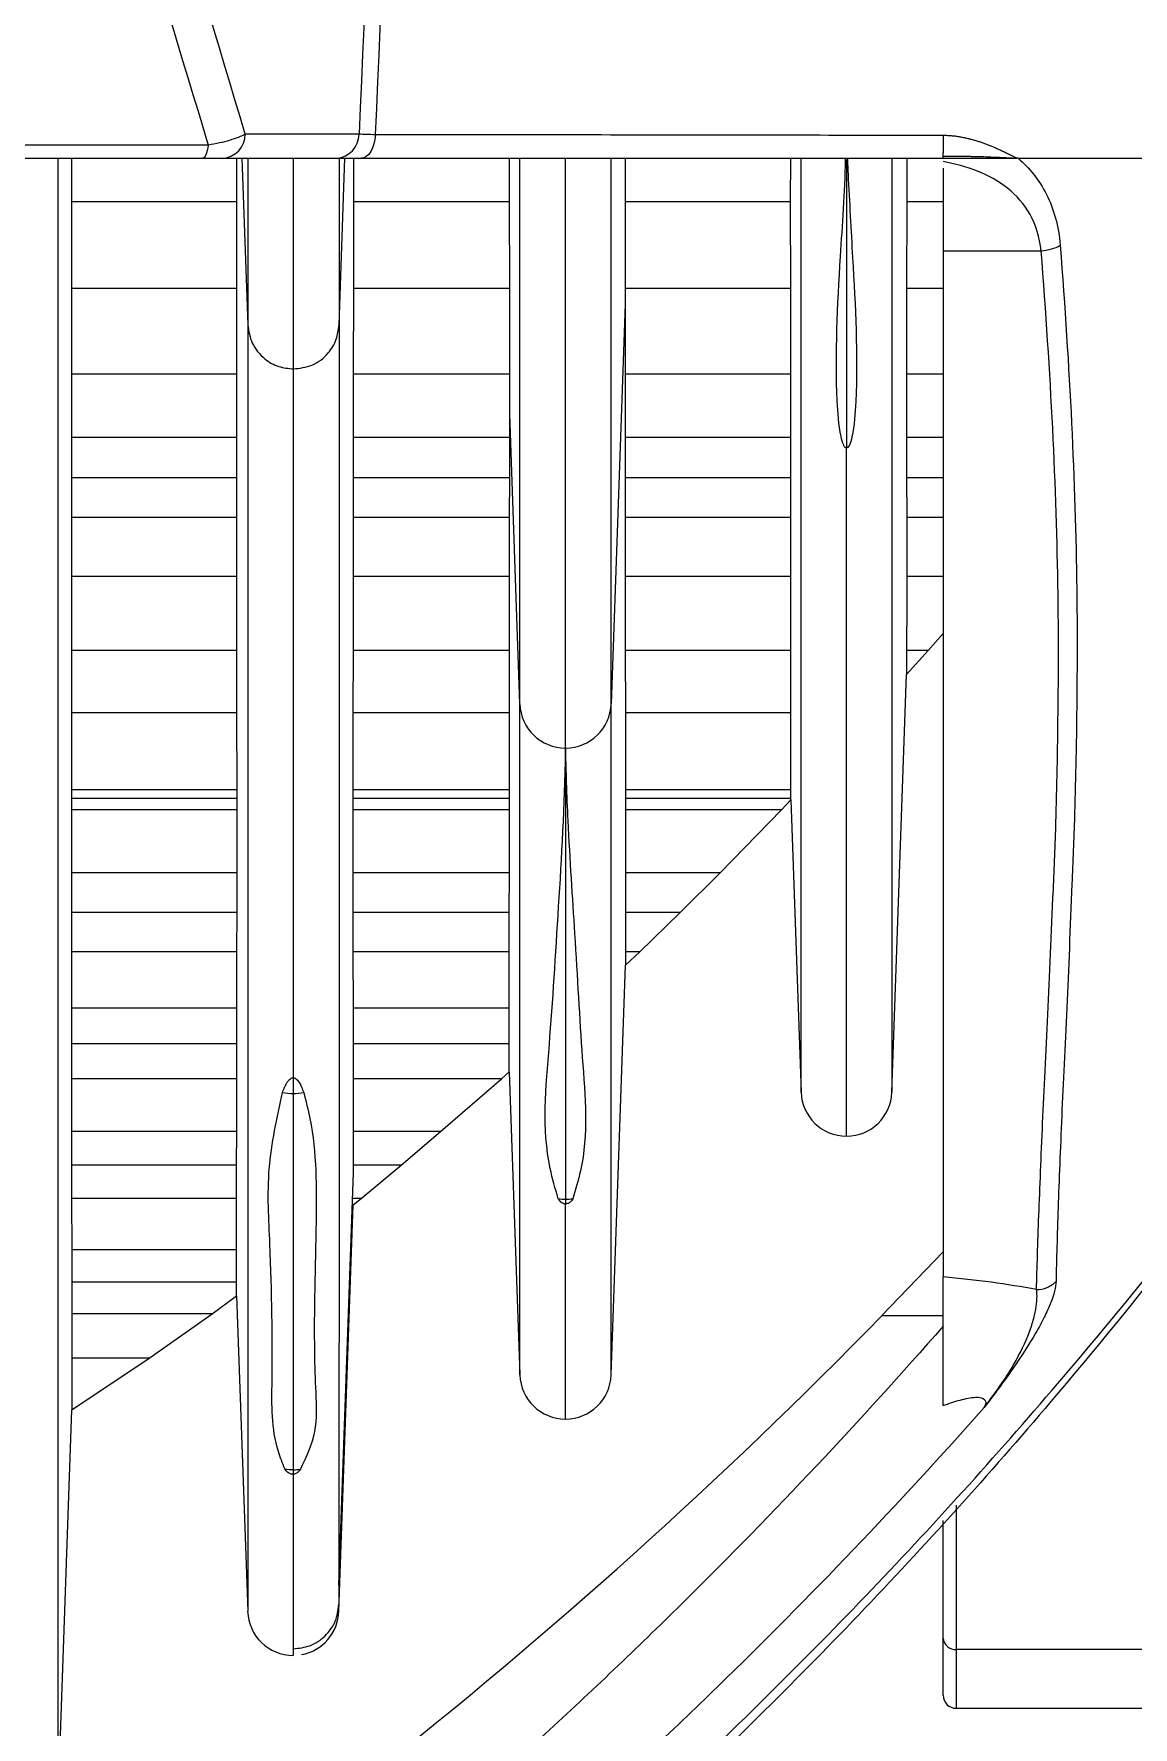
# Model space of a CAD drawing. Extents: x 9.3 to 87.2, y 0.6 to 68.8.
# Drawn here: x 39.747 to 40.999, y 5.216 to 7.143 of the extents above; entities that cross this region are included whole.
import ezdxf

# ---------------------------------------------------------------- set-up
doc = ezdxf.new("R2010")
doc.units = 0
doc.header["$MEASUREMENT"] = 0
doc.layers.add('OBJECT', color=7, linetype='CONTINUOUS')

msp = doc.modelspace()

# ---------------------------------------------------------------- linework, layer by layer
at = {"layer": 'OBJECT'}
for p, q in [((39.9457, 7.0162), (38.1925, 7.0162)), ((38.1925, 7.0012), (39.9393, 7.0012)), ((39.7901, 7.0012), (39.79, 6.9517)), ((39.9623, 7.0012), (40.0918, 7.0012)), ((39.9782, 6.9517), (39.9782, 7.0012)), ((39.9841, 7.0012), (39.9907, 6.8117)), ((40.0947, 6.8117), (40.1013, 7.0012)), ((40.1109, 7.0012), (40.1109, 6.9517)), ((40.2889, 6.9517), (40.2889, 7.0012)), ((40.4204, 7.0012), (40.4204, 6.9517)), ((40.6089, 6.9517), (40.609, 7.0012)), ((40.6725, 7), (40.6725, 6.6714)), ((40.7411, 7.0012), (40.7411, 6.9517)), ((40.7825, 6.9899), (40.7825, 6.896)), ((39.79, 6.9517), (39.79, 6.8531)), ((39.9782, 6.9517), (39.79, 6.9517)), ((39.9782, 6.8531), (39.9782, 6.9517)), ((40.1109, 6.9517), (40.1109, 6.8531)), ((40.2889, 6.9517), (40.1109, 6.9517)), ((40.289, 6.8531), (40.2889, 6.9517)), ((40.4204, 6.9517), (40.4204, 6.8531)), ((40.6089, 6.9517), (40.4204, 6.9517)), ((40.609, 6.8531), (40.6089, 6.9517)), ((40.7411, 6.9517), (40.741, 6.8531)), ((40.7825, 6.9517), (40.7411, 6.9517)), ((40.7825, 6.896), (40.8941, 6.896)), ((40.7825, 6.896), (40.7825, 5.7279)), ((39.79, 6.8531), (39.7899, 6.7554)), ((39.9782, 6.8531), (39.79, 6.8531)), ((39.9782, 6.7554), (39.9782, 6.8531)), ((40.1109, 6.8531), (40.1108, 6.7554)), ((40.289, 6.8531), (40.1109, 6.8531)), ((40.289, 6.7554), (40.289, 6.8531)), ((40.4204, 6.8531), (40.4204, 6.8354)), ((40.609, 6.8531), (40.4204, 6.8531)), ((40.6091, 6.7554), (40.609, 6.8531)), ((40.741, 6.8531), (40.7409, 6.7554)), ((40.7825, 6.8531), (40.741, 6.8531)), ((40.4204, 6.8354), (40.4045, 6.3802)), ((40.4204, 6.8354), (40.4205, 6.7554)), ((39.7899, 6.7554), (39.7899, 6.6833)), ((39.9782, 6.7554), (39.7899, 6.7554)), ((39.9782, 6.6833), (39.9782, 6.7554)), ((40.0425, 6.7615), (40.0426, 6.7615)), ((40.1108, 6.7554), (40.1108, 6.6833)), ((40.289, 6.7554), (40.1108, 6.7554)), ((40.289, 6.7105), (40.289, 6.7554)), ((40.6091, 6.7554), (40.4205, 6.7554)), ((40.4205, 6.7554), (40.4205, 6.6833)), ((40.6091, 6.6833), (40.6091, 6.7554)), ((40.7409, 6.7554), (40.741, 6.6833)), ((40.7825, 6.7554), (40.7409, 6.7554)), ((40.3006, 6.3802), (40.289, 6.7105)), ((40.289, 6.6833), (40.289, 6.7105)), ((39.7899, 6.6833), (39.7899, 6.6376)), ((39.9782, 6.6833), (39.7899, 6.6833)), ((39.9783, 6.6376), (39.9782, 6.6833)), ((40.1108, 6.6833), (40.1107, 6.6376)), ((40.289, 6.6833), (40.1108, 6.6833)), ((40.289, 6.6376), (40.289, 6.6833)), ((40.4205, 6.6833), (40.4205, 6.6376)), ((40.6091, 6.6833), (40.4205, 6.6833)), ((40.6091, 6.6376), (40.6091, 6.6833)), ((40.741, 6.6833), (40.741, 6.6376)), ((40.7825, 6.6833), (40.741, 6.6833)), ((39.7899, 6.6376), (39.7899, 6.5923)), ((39.9783, 6.6376), (39.7899, 6.6376)), ((39.9783, 6.5923), (39.9783, 6.6376)), ((40.1107, 6.6376), (40.1107, 6.5923)), ((40.289, 6.6376), (40.1107, 6.6376)), ((40.2889, 6.5923), (40.289, 6.6376)), ((40.4205, 6.6376), (40.4205, 6.5923)), ((40.6091, 6.6376), (40.4205, 6.6376)), ((40.6091, 6.5923), (40.6091, 6.6376)), ((40.741, 6.6376), (40.7411, 6.5923)), ((40.7825, 6.6376), (40.741, 6.6376)), ((39.7899, 6.5923), (39.7899, 6.5252)), ((39.9783, 6.5923), (39.7899, 6.5923)), ((39.9783, 6.5252), (39.9783, 6.5923)), ((40.1107, 6.5923), (40.1107, 6.5252)), ((40.2889, 6.5923), (40.1107, 6.5923)), ((40.2889, 6.5252), (40.2889, 6.5923)), ((40.4205, 6.5923), (40.4205, 6.5252)), ((40.6091, 6.5923), (40.4205, 6.5923)), ((40.6091, 6.5252), (40.6091, 6.5923)), ((40.7411, 6.5923), (40.7411, 6.5252)), ((40.7825, 6.5923), (40.7411, 6.5923)), ((39.7899, 6.5252), (39.7898, 6.4408)), ((39.9783, 6.5252), (39.7899, 6.5252)), ((39.9784, 6.4408), (39.9783, 6.5252)), ((40.1107, 6.5252), (40.1106, 6.4408)), ((40.2889, 6.5252), (40.1107, 6.5252)), ((40.2889, 6.4408), (40.2889, 6.5252)), ((40.4205, 6.5252), (40.4206, 6.4408)), ((40.6091, 6.5252), (40.4205, 6.5252)), ((40.609, 6.4408), (40.6091, 6.5252)), ((40.7825, 6.5252), (40.7411, 6.5252)), ((40.7655, 6.4408), (40.7825, 6.4602)), ((39.7898, 6.4408), (39.7898, 6.3702)), ((39.9784, 6.4408), (39.7898, 6.4408)), ((39.9784, 6.3702), (39.9784, 6.4408)), ((40.1106, 6.4408), (40.1105, 6.3702)), ((40.2889, 6.4408), (40.1106, 6.4408)), ((40.2888, 6.3702), (40.2889, 6.4408)), ((40.4206, 6.4408), (40.4207, 6.3702)), ((40.609, 6.4408), (40.4206, 6.4408)), ((40.609, 6.3702), (40.609, 6.4408)), ((40.7409, 6.4135), (40.7655, 6.4408)), ((40.7655, 6.4408), (40.7409, 6.4408)), ((40.7243, 5.9382), (40.7409, 6.4135)), ((39.7898, 6.3702), (39.7899, 6.2823)), ((39.9784, 6.3702), (39.7898, 6.3702)), ((39.9785, 6.2823), (39.9784, 6.3702)), ((40.1105, 6.3702), (40.1105, 6.2823)), ((40.2888, 6.3702), (40.1105, 6.3702)), ((40.2888, 6.2823), (40.2888, 6.3702)), ((40.4207, 6.3702), (40.4208, 6.2823)), ((40.609, 6.3702), (40.4207, 6.3702)), ((40.3525, 6.3299), (40.3525, 6.3299)), ((40.3525, 6.3299), (40.3525, 5.8164)), ((39.7899, 6.2823), (39.7899, 6.2724)), ((39.9785, 6.2823), (39.7899, 6.2823)), ((39.7899, 6.2724), (39.7899, 6.2598)), ((39.9785, 6.2724), (39.7899, 6.2724)), ((39.9785, 6.2724), (39.9785, 6.2823)), ((39.9785, 6.2598), (39.9785, 6.2724)), ((40.1105, 6.2823), (40.1105, 6.2724)), ((40.2888, 6.2823), (40.1105, 6.2823)), ((40.1105, 6.2724), (40.1105, 6.2598)), ((40.2888, 6.2724), (40.1105, 6.2724)), ((40.2888, 6.2724), (40.2888, 6.2823)), ((40.2888, 6.2598), (40.2888, 6.2724)), ((40.4208, 6.2823), (40.4209, 6.2724)), ((40.6091, 6.2823), (40.4208, 6.2823)), ((40.4209, 6.2724), (40.4209, 6.2598)), ((40.6092, 6.2724), (40.4209, 6.2724)), ((40.5986, 6.2598), (40.6092, 6.2709)), ((40.6092, 6.2724), (40.6091, 6.2823)), ((40.6092, 6.2709), (40.6092, 6.2724)), ((40.6092, 6.2709), (40.6208, 5.9382)), ((39.7899, 6.2598), (39.7899, 6.1881)), ((39.9785, 6.2598), (39.7899, 6.2598)), ((39.9785, 6.1881), (39.9785, 6.2598)), ((40.1105, 6.2598), (40.1104, 6.1881)), ((40.2888, 6.2598), (40.1105, 6.2598)), ((40.2886, 6.1881), (40.2888, 6.2598)), ((40.4209, 6.2598), (40.4209, 6.1881)), ((40.5986, 6.2598), (40.4209, 6.2598)), ((40.5288, 6.1881), (40.5986, 6.2598)), ((39.7899, 6.1881), (39.7899, 6.1427)), ((39.9785, 6.1881), (39.7899, 6.1881)), ((39.9785, 6.1427), (39.9785, 6.1881)), ((40.1104, 6.1881), (40.1104, 6.1427)), ((40.2886, 6.1881), (40.1104, 6.1881)), ((40.2885, 6.1427), (40.2886, 6.1881)), ((40.4209, 6.1881), (40.4209, 6.1427)), ((40.5288, 6.1881), (40.4209, 6.1881)), ((40.4832, 6.1427), (40.5288, 6.1881)), ((39.7899, 6.1427), (39.7899, 6.0979)), ((39.9785, 6.1427), (39.7899, 6.1427)), ((39.9784, 6.0979), (39.9785, 6.1427)), ((40.1104, 6.1427), (40.1105, 6.0979)), ((40.2885, 6.1427), (40.1104, 6.1427)), ((40.2885, 6.0979), (40.2885, 6.1427)), ((40.4209, 6.1427), (40.4208, 6.0979)), ((40.4832, 6.1427), (40.4209, 6.1427)), ((40.437, 6.0979), (40.4832, 6.1427)), ((39.7899, 6.0979), (39.7899, 6.0338)), ((39.9784, 6.0979), (39.7899, 6.0979)), ((39.9784, 6.0338), (39.9784, 6.0979)), ((40.1105, 6.0979), (40.1106, 6.0338)), ((40.2885, 6.0979), (40.1105, 6.0979)), ((40.2884, 6.0338), (40.2885, 6.0979)), ((40.4208, 6.0827), (40.437, 6.0979)), ((40.4208, 6.0979), (40.4208, 6.0827)), ((40.437, 6.0979), (40.4208, 6.0979)), ((40.4045, 5.6164), (40.4208, 6.0827)), ((39.7899, 6.0338), (39.7899, 5.9933)), ((39.9784, 6.0338), (39.7899, 6.0338)), ((39.9783, 5.9933), (39.9784, 6.0338)), ((40.1106, 6.0338), (40.1107, 5.9933)), ((40.2884, 6.0338), (40.1106, 6.0338)), ((40.2885, 5.9933), (40.2884, 6.0338)), ((39.7899, 5.9933), (39.7899, 5.9536)), ((39.9783, 5.9933), (39.7899, 5.9933)), ((39.9783, 5.9536), (39.9783, 5.9933)), ((40.1107, 5.9933), (40.1108, 5.9536)), ((40.2885, 5.9933), (40.1107, 5.9933)), ((40.2795, 5.9536), (40.2885, 5.9615)), ((40.2885, 5.9615), (40.3006, 5.6164)), ((39.7899, 5.9536), (39.79, 5.8934)), ((39.9783, 5.9536), (39.7899, 5.9536)), ((39.9781, 5.8934), (39.9783, 5.9536)), ((40.0425, 5.9547), (40.0425, 5.9368)), ((40.0425, 5.9368), (40.0425, 5.5085)), ((40.1108, 5.9536), (40.1108, 5.8934)), ((40.2795, 5.9536), (40.1108, 5.9536)), ((40.2101, 5.8934), (40.2795, 5.9536)), ((39.79, 5.8934), (39.79, 5.8553)), ((39.9781, 5.8934), (39.79, 5.8934)), ((39.978, 5.8553), (39.9781, 5.8934)), ((40.1108, 5.8934), (40.1107, 5.8553)), ((40.2101, 5.8934), (40.1108, 5.8934)), ((40.1653, 5.8553), (40.2101, 5.8934)), ((39.79, 5.8553), (39.7901, 5.8172)), ((39.978, 5.8553), (39.79, 5.8553)), ((39.978, 5.8172), (39.978, 5.8553)), ((40.0945, 5.3771), (40.1109, 5.8468)), ((40.1107, 5.8553), (40.1107, 5.8443)), ((40.1653, 5.8553), (40.1107, 5.8553)), ((40.1198, 5.8172), (40.1653, 5.8553)), ((39.7901, 5.8172), (39.7903, 5.7587)), ((39.978, 5.8172), (39.7901, 5.8172)), ((39.978, 5.7587), (39.978, 5.8172)), ((40.0945, 5.3474), (40.1106, 5.8099)), ((40.1106, 5.8099), (40.1198, 5.8172)), ((40.1198, 5.8172), (40.1107, 5.8172)), ((40.3525, 5.8164), (40.3525, 5.8109)), ((39.7903, 5.7587), (39.7903, 5.7219)), ((39.978, 5.7587), (39.7903, 5.7587)), ((39.978, 5.7219), (39.978, 5.7587)), ((40.7128, 5.6839), (40.7825, 5.7564)), ((39.7903, 5.7219), (39.7903, 5.6858)), ((39.978, 5.7219), (39.7903, 5.7219)), ((39.9502, 5.6858), (39.978, 5.7064)), ((39.978, 5.7064), (39.978, 5.7219)), ((39.978, 5.7064), (39.9906, 5.3474)), ((39.7903, 5.6858), (39.7904, 5.6355)), ((39.9502, 5.6858), (39.7903, 5.6858)), ((39.8784, 5.6355), (39.9502, 5.6858)), ((40.7128, 5.6839), (40.7825, 5.6839)), ((39.7904, 5.5767), (39.8784, 5.6355)), ((39.8784, 5.6355), (39.7904, 5.6355)), ((39.7743, 5.1152), (39.7904, 5.5767)), ((40.0425, 5.5085), (40.0425, 5.5034)), ((40.7975, 5.4683), (40.7975, 5.304)), ((40.7825, 5.3169), (40.7825, 5.4507)), ((40.0425, 5.3062), (40.0425, 5.2972)), ((40.7825, 5.252), (40.7825, 5.3169)), ((41.1373, 5.304), (40.7975, 5.304)), ((40.7975, 5.304), (40.7975, 5.237)), ((40.7975, 5.237), (41.134, 5.237))]:
    msp.add_line(p, q, dxfattribs=at)
at = {"layer": 'OBJECT', "flags": 128}
for points in [[(39.9457, 7.0162), (39.9451, 7.013), (39.9445, 7.01), (39.9438, 7.0074), (39.943, 7.0053), (39.9421, 7.0035), (39.9412, 7.0023), (39.9403, 7.0015), (39.9393, 7.0012)], [(40.1174, 7.0286), (40.0865, 7.0286), (39.9879, 7.0286)], [(40.1361, 7.0281), (40.1355, 7.0227), (40.1344, 7.0176), (40.1328, 7.013), (40.1308, 7.0089), (40.1284, 7.0057), (40.1257, 7.0032), (40.1228, 7.0018), (40.1198, 7.0012)], [(40.8679, 7.0012), (40.8672, 7.0012), (40.8664, 7.0012)]]:
    msp.add_lwpolyline(points, dxfattribs=at)
at = {"layer": 'OBJECT'}
for centre, radius, start, end in [((39.9602, 7.0288), 0.0277, 274.2427, 359.4996), ((40.0897, 7.0288), 0.0277, 274.245, 359.5321), ((40.3525, 6.382), 0.052, 182, 270), ((40.3525, 6.382), 0.052, 270, 358), ((40.0425, 5.9986), 0.0619, 258.5707, 270.0228), ((40.0425, 5.9986), 0.0619, 269.9778, 281.0092), ((40.6725, 5.94), 0.0518, 182, 270), ((40.6725, 5.94), 0.0518, 270, 358), ((40.3525, 5.8719), 0.0555, 261.4716, 270.0065), ((40.3525, 5.8719), 0.0555, 269.9937, 278.5282), ((36.4205, 9.8762), 6, 300.68604, 315.67495), ((40.3525, 5.6182), 0.052, 182, 270), ((40.3525, 5.6182), 0.052, 270, 358), ((40.0425, 5.5631), 0.0545, 259.773, 270.0071), ((40.0425, 5.5631), 0.0546, 269.999, 278.622), ((40.0425, 5.3492), 0.052, 182, 269.9931), ((40.0425, 5.3492), 0.052, 280.3224, 358), ((40.7966, 5.318), 0.0141, 184.4017, 273.8104), ((40.7975, 5.252), 0.015, 180, 270)]:
    msp.add_arc(centre, radius, start, end, dxfattribs=at)
for points, knots in [([(40.2401, 10.9146), (40.2358, 10.5901), (40.2297, 10.2657), (40.2143, 9.6173), (40.2049, 9.2932), (40.1727, 8.3213), (40.1458, 7.6742), (40.1174, 7.0286)], [0, 0, 0, 0, 0.25, 0.25, 0.5, 0.5, 1, 1, 1, 1]), ([(40.1361, 7.0281), (40.1657, 7.6739), (40.1937, 8.3211), (40.2271, 9.2932), (40.2367, 9.6174), (40.2526, 10.266), (40.2588, 10.5904), (40.2632, 10.915)], [0, 0, 0, 0, 0.5, 0.5, 0.75, 0.75, 1, 1, 1, 1]), ([(39.9879, 7.0286), (39.9832, 7.0261), (39.9772, 7.0238), (39.9627, 7.0195), (39.9544, 7.0176), (39.9457, 7.0162)], [0, 0, 0, 0, 0.5, 0.5, 1, 1, 1, 1]), ([(40.1361, 7.0281), (40.1322, 7.0281), (40.1288, 7.0282), (40.1225, 7.0284), (40.1197, 7.0285), (40.1174, 7.0286)], [0, 0, 0, 0, 0.5, 0.5, 1, 1, 1, 1]), ([(40.7825, 7.0271), (40.6856, 7.0273), (40.5831, 7.0275), (40.4213, 7.0277), (40.366, 7.0278), (40.2528, 7.0279), (40.195, 7.028), (40.1361, 7.0281)], [0, 0, 0, 0, 0.5, 0.5, 0.75, 0.75, 1, 1, 1, 1]), ([(40.8664, 7.0012), (40.866, 7.0014), (40.8652, 7.0018), (40.8641, 7.0024), (40.8629, 7.003), (40.8618, 7.0036), (40.8606, 7.0041), (40.8595, 7.0047), (40.8583, 7.0053), (40.8571, 7.0059), (40.856, 7.0064), (40.8548, 7.007), (40.8536, 7.0076), (40.8525, 7.0081), (40.8513, 7.0087), (40.8501, 7.0092), (40.8489, 7.0098), (40.8469, 7.0107), (40.8439, 7.0121), (40.84, 7.0138), (40.8361, 7.0154), (40.8322, 7.0169), (40.8282, 7.0184), (40.8242, 7.0198), (40.8202, 7.0211), (40.8161, 7.0222), (40.812, 7.0233), (40.8079, 7.0243), (40.8037, 7.0251), (40.7996, 7.0258), (40.7954, 7.0264), (40.7911, 7.0268), (40.7868, 7.027), (40.784, 7.0271), (40.7825, 7.0271)], [0, 0, 0, 0, 0.014682, 0.029363, 0.044045, 0.058727, 0.073408, 0.08809, 0.102772, 0.117454, 0.132135, 0.146817, 0.161499, 0.17618, 0.190862, 0.205544, 0.220225, 0.234907, 0.282725, 0.330544, 0.378362, 0.42618, 0.473999, 0.521817, 0.569635, 0.617454, 0.665272, 0.71309, 0.760908, 0.808727, 0.856545, 0.904363, 0.952182, 1, 1, 1, 1]), ([(40.7825, 7.0271), (40.7825, 7.024), (40.7825, 7.0186), (40.7825, 7.0142), (40.7825, 7.0124)], [0, 0, 0, 0, 0.2121658, 0.4015985, 0.4015985, 0.4015985, 0.4015985]), ([(39.7743, 7.0012), (39.7743, 6.9377), (39.7743, 6.7826), (39.7743, 6.5528), (39.7743, 6.317), (39.7743, 6.1035), (39.7743, 5.903), (39.7743, 5.7203), (39.7743, 5.5616), (39.7743, 5.4222), (39.7743, 5.2892), (39.7743, 5.1916), (39.7743, 5.1276), (39.7743, 5.1193), (39.7743, 5.1152)], [0, 0, 0, 0, 0.0663565, 0.1619168, 0.2506975, 0.3330027, 0.4146365, 0.5014721, 0.5748651, 0.6528443, 0.7353332, 0.8213619, 0.9099109, 1, 1, 1, 1]), ([(39.9393, 7.0012), (39.9442, 7.0012), (39.9486, 7.0012), (39.9564, 7.0012), (39.9597, 7.0012), (39.9623, 7.0012)], [0, 0, 0, 0, 0.5, 0.5, 1, 1, 1, 1]), ([(39.9908, 7.0012), (39.9907, 6.9763), (39.9907, 6.9122), (39.9907, 6.8498), (39.9907, 6.8117)], [0, 0, 0, 0, 0.3885632, 1, 1, 1, 1]), ([(40.0425, 7.0012), (40.0425, 6.9593), (40.0425, 6.8783), (40.0425, 6.7995), (40.0425, 6.7615)], [0, 0, 0, 0, 0.517367, 1, 1, 1, 1]), ([(40.0918, 7.0012), (40.0953, 7.0012), (40.0995, 7.0012), (40.1089, 7.0012), (40.1141, 7.0012), (40.1198, 7.0012)], [0, 0, 0, 0, 0.5, 0.5, 1, 1, 1, 1]), ([(40.0947, 7.0012), (40.0947, 6.9763), (40.0947, 6.9122), (40.0947, 6.8498), (40.0947, 6.8117)], [0, 0, 0, 0, 0.388563, 1, 1, 1, 1]), ([(40.1198, 7.0012), (40.1805, 7.0012), (40.2399, 7.0012), (40.3562, 7.0012), (40.413, 7.0012), (40.5788, 7.0012), (40.6836, 7.0012), (40.7825, 7.0012)], [0, 0, 0, 0, 0.25, 0.25, 0.5, 0.5, 1, 1, 1, 1]), ([(40.3006, 6.3802), (40.3006, 6.4422), (40.3006, 6.5662), (40.3006, 6.7714), (40.3006, 6.9219), (40.3006, 7.0012)], [0, 0, 0, 0, 0.3212824, 0.642404, 1, 1, 1, 1]), ([(40.3525, 6.33), (40.3525, 6.3919), (40.3525, 6.5157), (40.3525, 6.7369), (40.3525, 6.9047), (40.3525, 7.0012)], [0, 0, 0, 0, 0.2980689, 0.5959884, 1, 1, 1, 1]), ([(40.4045, 6.3802), (40.4045, 6.4422), (40.4045, 6.5662), (40.4045, 6.7714), (40.4045, 6.9219), (40.4045, 7.0012)], [0, 0, 0, 0, 0.3212824, 0.642404, 1, 1, 1, 1]), ([(40.6208, 5.9382), (40.6208, 5.9419), (40.6208, 5.9494), (40.6208, 6.0076), (40.6208, 6.0959), (40.6208, 6.2185), (40.6208, 6.3484), (40.6208, 6.4889), (40.6208, 6.6395), (40.6208, 6.794), (40.6208, 6.9115), (40.6208, 6.9809), (40.6208, 7.0012)], [0, 0, 0, 0, 0.122602, 0.243319, 0.361, 0.474446, 0.581833, 0.68175, 0.788271, 0.881698, 0.965359, 1, 1, 1, 1]), ([(40.6725, 6.6714), (40.6724, 6.6714), (40.672, 6.6715), (40.6714, 6.6717), (40.6703, 6.6727), (40.668, 6.677), (40.6638, 6.6946), (40.6588, 6.7655), (40.6639, 6.8686), (40.6706, 6.9626), (40.6715, 7.0006), (40.6715, 7.0012)], [0, 0, 0, 0, 0.000919, 0.00207, 0.004257, 0.012215, 0.043785, 0.16953, 0.671917, 0.9947, 1, 1, 1, 1]), ([(40.6736, 7.0012), (40.6736, 6.999), (40.6738, 6.993), (40.6756, 6.9549), (40.6809, 6.8628), (40.6864, 6.7646), (40.6811, 6.694), (40.677, 6.6766), (40.6745, 6.6725), (40.6735, 6.6717), (40.673, 6.6715), (40.6727, 6.6714), (40.6725, 6.6714)], [0, 0, 0, 0, 0.019496, 0.051629, 0.33198, 0.832685, 0.958029, 0.989573, 0.996196, 0.998137, 0.999196, 1, 1, 1, 1]), ([(40.7243, 7.0012), (40.7243, 6.9801), (40.7243, 6.9088), (40.7243, 6.7885), (40.7243, 6.6303), (40.7243, 6.4678), (40.7243, 6.3214), (40.7243, 6.1895), (40.7243, 6.079), (40.7243, 6.0001), (40.7243, 5.9481), (40.7243, 5.9415), (40.7243, 5.9382)], [0, 0, 0, 0, 0.036087, 0.121484, 0.217181, 0.326474, 0.448113, 0.550998, 0.658884, 0.770331, 0.884355, 1, 1, 1, 1]), ([(40.7825, 7.0035), (40.7825, 7.0044), (40.7825, 7.0057), (40.7825, 7.0073), (40.7825, 7.0074), (40.7825, 7.0076)], [0.3137582, 0.3137582, 0.3137582, 0.3137582, 0.5, 0.5, 0.5156324, 0.5156324, 0.5156324, 0.5156324]), ([(40.7825, 7.0035), (40.784, 7.0035), (40.7868, 7.0036), (40.7911, 7.0036), (40.7954, 7.0036), (40.7997, 7.0036), (40.804, 7.0036), (40.8082, 7.0036), (40.8124, 7.0035), (40.8166, 7.0034), (40.8208, 7.0033), (40.8249, 7.0032), (40.829, 7.0031), (40.833, 7.0029), (40.837, 7.0028), (40.8409, 7.0026), (40.8447, 7.0024), (40.8477, 7.0023), (40.8497, 7.0022), (40.8508, 7.0021), (40.852, 7.0021), (40.8531, 7.002), (40.8542, 7.0019), (40.8553, 7.0019), (40.8565, 7.0018), (40.8576, 7.0018), (40.8587, 7.0017), (40.8598, 7.0016), (40.8609, 7.0016), (40.862, 7.0015), (40.8631, 7.0014), (40.8642, 7.0014), (40.8653, 7.0013), (40.866, 7.0013), (40.8664, 7.0012)], [0, 0, 0, 0, 0.047818, 0.095637, 0.143455, 0.191273, 0.239092, 0.28691, 0.334728, 0.382546, 0.430365, 0.478183, 0.526001, 0.57382, 0.621638, 0.669456, 0.717275, 0.765093, 0.779775, 0.794456, 0.809138, 0.82382, 0.838501, 0.853183, 0.867865, 0.882546, 0.897228, 0.91191, 0.926592, 0.941273, 0.955955, 0.970637, 0.985318, 1, 1, 1, 1]), ([(40.7825, 7.0012), (40.7879, 7.0012), (40.7984, 7.0013), (40.8131, 7.0013), (40.8277, 7.0012), (40.8418, 7.0013), (40.8551, 7.0013), (40.8628, 7.0013), (40.8664, 7.0012)], [0, 0, 0, 0, 0.179941, 0.346709, 0.4995, 0.68442, 0.851154, 1, 1, 1, 1]), ([(40.8941, 6.896), (40.8926, 6.9115), (40.8883, 6.9252), (40.8749, 6.9491), (40.866, 6.959), (40.8454, 6.9753), (40.8338, 6.9817), (40.8092, 6.9915), (40.796, 6.995), (40.7825, 6.9974)], [0, 0, 0, 0, 0.25, 0.25, 0.5, 0.5, 0.75, 0.75, 1, 1, 1, 1]), ([(40.8679, 7.0012), (40.8743, 6.9958), (40.8803, 6.9897), (40.8912, 6.9759), (40.896, 6.9684), (40.9044, 6.9518), (40.9079, 6.9427), (40.9132, 6.9234), (40.915, 6.9132), (40.9158, 6.9022)], [0, 0, 0, 0, 0.25, 0.25, 0.5, 0.5, 0.75, 0.75, 1, 1, 1, 1]), ([(40.8941, 6.896), (40.898, 6.8963), (40.9021, 6.8969), (40.9097, 6.8991), (40.9131, 6.9005), (40.9158, 6.9022)], [0, 0, 0, 0, 0.5, 0.5, 1, 1, 1, 1]), ([(40.9158, 6.9022), (40.9268, 6.7629), (40.9331, 6.6325), (40.9355, 6.45), (40.935, 6.3914), (40.9336, 6.307), (40.9329, 6.2795), (40.9313, 6.2263), (40.9303, 6.2004), (40.9272, 6.1253), (40.9253, 6.0782), (40.9223, 6.0121), (40.9212, 5.9908), (40.9193, 5.9498), (40.9175, 5.9103), (40.916, 5.8739), (40.9146, 5.8391), (40.914, 5.8225), (40.9124, 5.7753), (40.9116, 5.7474), (40.9111, 5.7229)], [0, 0, 0, 0, 0.25, 0.25, 0.375, 0.375, 0.4375, 0.4375, 0.5, 0.5, 0.625, 0.625, 0.6875, 0.6875, 0.75, 0.8125, 0.8125, 0.875, 0.875, 1, 1, 1, 1]), ([(40.8889, 5.7136), (40.8895, 5.7382), (40.8904, 5.7664), (40.8921, 5.8139), (40.8928, 5.8306), (40.8942, 5.8657), (40.8958, 5.9024), (40.8977, 5.9421), (40.8998, 5.9834), (40.9009, 6.0048), (40.904, 6.0712), (40.9059, 6.1185), (40.9091, 6.194), (40.9102, 6.2199), (40.9118, 6.2733), (40.9124, 6.3008), (40.9138, 6.3854), (40.9143, 6.4441), (40.9117, 6.6265), (40.9052, 6.7569), (40.8941, 6.896)], [0, 0, 0, 0, 0.125, 0.125, 0.1875, 0.1875, 0.25, 0.3125, 0.3125, 0.375, 0.375, 0.5, 0.5, 0.5625, 0.5625, 0.625, 0.625, 0.75, 0.75, 1, 1, 1, 1]), ([(39.9907, 6.8117), (39.9907, 6.7112), (39.9907, 6.5136), (39.9907, 6.2491), (39.9907, 6.0214), (39.9906, 5.8308), (39.9906, 5.6726), (39.9906, 5.5353), (39.9906, 5.4284), (39.9906, 5.3608), (39.9906, 5.3519), (39.9906, 5.3474)], [0, 0, 0, 0, 0.130922, 0.257354, 0.375016, 0.481399, 0.581339, 0.679843, 0.783111, 0.890386, 1, 1, 1, 1]), ([(39.9907, 6.8117), (39.9918, 6.8045), (39.9942, 6.7897), (40.0082, 6.773), (40.0253, 6.7632), (40.0369, 6.7621), (40.0425, 6.7615)], [0, 0, 0, 0, 0.270087, 0.561688, 0.788984, 1, 1, 1, 1]), ([(40.0426, 6.7615), (40.0499, 6.7623), (40.0649, 6.7641), (40.0821, 6.7776), (40.0924, 6.7944), (40.0939, 6.8061), (40.0947, 6.8117)], [0, 0, 0, 0, 0.270415, 0.561725, 0.788827, 1, 1, 1, 1]), ([(40.0947, 6.8117), (40.0946, 6.7112), (40.0946, 6.5136), (40.0946, 6.2491), (40.0946, 6.0214), (40.0946, 5.8307), (40.0946, 5.6727), (40.0945, 5.535), (40.0945, 5.4295), (40.0945, 5.371), (40.0945, 5.363), (40.0945, 5.3606)], [0, 0, 0, 0, 0.13971, 0.27463, 0.400189, 0.513714, 0.620363, 0.725479, 0.835679, 0.950155, 1, 1, 1, 1]), ([(40.0425, 6.7615), (40.0425, 6.7615), (40.0425, 6.7614), (40.0425, 6.7613), (40.0425, 6.7613)], [0, 0, 0, 0, 0.559885, 1, 1, 1, 1]), ([(40.0425, 6.7615), (40.0425, 6.7615), (40.0426, 6.7615), (40.0426, 6.7615), (40.0426, 6.7615)], [0, 0, 0, 0, 0.558241, 1, 1, 1, 1]), ([(40.0425, 6.7613), (40.0425, 6.6747), (40.0425, 6.5037), (40.0425, 6.2862), (40.0425, 6.103), (40.0425, 6.0032), (40.0425, 5.9547)], [0, 0, 0, 0, 0.2943602, 0.581245, 0.7968207, 1, 1, 1, 1]), ([(40.6725, 5.8882), (40.6725, 5.8926), (40.6725, 5.9013), (40.6725, 5.9689), (40.6725, 6.0723), (40.6725, 6.2124), (40.6725, 6.3586), (40.6725, 6.5106), (40.6725, 6.62), (40.6725, 6.6714)], [0, 0, 0, 0, 0.159104, 0.315428, 0.467212, 0.6125, 0.754724, 0.884556, 1, 1, 1, 1]), ([(40.7411, 6.5252), (40.7411, 6.5079), (40.741, 6.4733), (40.741, 6.4516), (40.7409, 6.4408)], [0, 0, 0, 0, 0.498775, 1, 1, 1, 1]), ([(40.7409, 6.4408), (40.7409, 6.4329), (40.7409, 6.417), (40.7409, 6.4147), (40.7409, 6.4135)], [0, 0, 0, 0, 0.498581, 1, 1, 1, 1]), ([(40.3006, 5.6164), (40.3006, 5.6202), (40.3006, 5.6278), (40.3006, 5.6873), (40.3006, 5.7781), (40.3006, 5.9064), (40.3006, 6.0484), (40.3006, 6.2051), (40.3006, 6.3221), (40.3006, 6.3802)], [0, 0, 0, 0, 0.1517066, 0.3010924, 0.4467941, 0.5874491, 0.7285956, 0.8653203, 1, 1, 1, 1]), ([(40.4045, 5.6164), (40.4045, 5.6202), (40.4045, 5.6278), (40.4045, 5.6873), (40.4045, 5.7781), (40.4045, 5.9064), (40.4045, 6.0484), (40.4045, 6.2051), (40.4045, 6.3221), (40.4045, 6.3802)], [0, 0, 0, 0, 0.1517066, 0.3010924, 0.4467941, 0.5874491, 0.7285956, 0.8653203, 1, 1, 1, 1]), ([(40.6091, 6.2823), (40.6091, 6.2918), (40.6091, 6.311), (40.609, 6.3504), (40.609, 6.3702)], [0, 0, 0, 0, 0.497891, 1, 1, 1, 1]), ([(40.3443, 5.817), (40.3409, 5.8285), (40.3242, 5.8854), (40.3349, 5.9896), (40.3444, 6.1465), (40.3519, 6.2648), (40.3525, 6.3278), (40.3525, 6.3291), (40.3525, 6.3296), (40.3525, 6.3298), (40.3525, 6.3299), (40.3525, 6.3299)], [0, 0, 0, 0, 0.076843, 0.381826, 0.687453, 0.993014, 0.997771, 0.99896, 0.999554, 0.999851, 1, 1, 1, 1]), ([(40.3525, 6.3299), (40.3525, 6.3299), (40.3525, 6.33), (40.3525, 6.33), (40.3525, 6.33)], [0, 0, 0, 0, 0.559654, 1, 1, 1, 1]), ([(40.3525, 6.3299), (40.3525, 6.3299), (40.3525, 6.3298), (40.3525, 6.3295), (40.3525, 6.3292), (40.3525, 6.328), (40.3526, 6.3253), (40.3526, 6.3193), (40.3529, 6.3075), (40.3536, 6.2828), (40.3563, 6.2165), (40.3639, 6.1078), (40.3709, 5.9753), (40.3799, 5.8798), (40.364, 5.8275), (40.3608, 5.817)], [0, 0, 0, 0, 0.000262, 0.000524, 0.001048, 0.002095, 0.006286, 0.014668, 0.031432, 0.064959, 0.138785, 0.369256, 0.649154, 0.929435, 1, 1, 1, 1]), ([(39.4825, 4.4034), (39.6703, 4.5144), (39.851, 4.6358), (40.1984, 4.8996), (40.3637, 5.0408), (40.5992, 5.2664), (40.6756, 5.344), (40.8242, 5.5035), (40.896, 5.5852), (41.1044, 5.8359), (41.2337, 6.0105), (41.3539, 6.1924)], [0, 0, 0, 0, 0.25, 0.25, 0.5, 0.5, 0.625, 0.625, 0.75, 0.75, 1, 1, 1, 1]), ([(41.3535, 6.1917), (41.2358, 6.0081), (41.1081, 5.8323), (40.9016, 5.5802), (40.8303, 5.4981), (40.6825, 5.3378), (40.6064, 5.2599), (40.4499, 5.1089), (40.3695, 5.0358), (40.2045, 4.8942), (40.1198, 4.8258), (39.8595, 4.6277), (39.6788, 4.5062), (39.491, 4.3952)], [0, 0, 0, 0, 0.25, 0.25, 0.375, 0.375, 0.5, 0.5, 0.625, 0.625, 0.75, 0.75, 1, 1, 1, 1]), ([(40.2885, 5.9615), (40.2885, 5.9629), (40.2885, 5.9656), (40.2885, 5.984), (40.2885, 5.9933)], [0, 0, 0, 0, 0.498374, 1, 1, 1, 1]), ([(40.0328, 5.5094), (40.0302, 5.516), (40.0172, 5.549), (40.0192, 5.6287), (40.0181, 5.7365), (40.0111, 5.8508), (40.0239, 5.909), (40.0302, 5.938)], [0, 0, 0, 0, 0.0523947, 0.2610056, 0.6291967, 0.8150945, 1, 1, 1, 1]), ([(40.0302, 5.938), (40.031, 5.9399), (40.0322, 5.9431), (40.0342, 5.9472), (40.0359, 5.95), (40.0374, 5.952), (40.0388, 5.9533), (40.0401, 5.9542), (40.0412, 5.9546), (40.042, 5.9547), (40.0424, 5.9547), (40.0425, 5.9547)], [0, 0, 0, 0, 0.316364, 0.531026, 0.677706, 0.778955, 0.877451, 0.925781, 0.962938, 0.989159, 1, 1, 1, 1]), ([(40.0425, 5.9547), (40.0429, 5.9547), (40.0437, 5.9546), (40.0454, 5.9538), (40.049, 5.9504), (40.0517, 5.9448), (40.0536, 5.9399), (40.0544, 5.9379)], [0, 0, 0, 0, 0.032723, 0.076597, 0.191829, 0.659607, 1, 1, 1, 1]), ([(40.0544, 5.9379), (40.0569, 5.928), (40.0693, 5.8789), (40.0688, 5.7754), (40.0653, 5.672), (40.0679, 5.5963), (40.0704, 5.5519), (40.0573, 5.5234), (40.0507, 5.5092)], [0, 0, 0, 0, 0.0627587, 0.3135991, 0.6552939, 0.7707192, 0.8860508, 1, 1, 1, 1]), ([(40.3525, 5.8109), (40.3521, 5.8109), (40.3512, 5.811), (40.3497, 5.8115), (40.3471, 5.813), (40.3455, 5.815), (40.3445, 5.8166), (40.3443, 5.817)], [0, 0, 0, 0, 0.074163, 0.16958, 0.336542, 0.837581, 1, 1, 1, 1]), ([(40.3608, 5.817), (40.3603, 5.8163), (40.3594, 5.8147), (40.3577, 5.8129), (40.3558, 5.8117), (40.3544, 5.8112), (40.3532, 5.8109), (40.3527, 5.8109), (40.3525, 5.8109)], [0, 0, 0, 0, 0.310389, 0.628913, 0.761248, 0.894698, 0.970341, 1, 1, 1, 1]), ([(40.3525, 5.5662), (40.3525, 5.5701), (40.3525, 5.5779), (40.3525, 5.6355), (40.3525, 5.7121), (40.3525, 5.7783), (40.3525, 5.8109)], [0, 0, 0, 0, 0.2875665, 0.5706173, 0.7881638, 1, 1, 1, 1]), ([(40.7825, 5.5815), (40.7825, 5.5981), (40.7825, 5.6141), (40.7825, 5.6367), (40.7825, 5.644), (40.7825, 5.6578), (40.7825, 5.6644), (40.7825, 5.6832), (40.7825, 5.6944), (40.7825, 5.7138), (40.7825, 5.7217), (40.7825, 5.7279)], [0, 0, 0, 0, 0.25, 0.25, 0.375, 0.375, 0.5, 0.5, 0.75, 0.75, 1, 1, 1, 1]), ([(40.9111, 5.7229), (40.9109, 5.7163), (40.9088, 5.7079), (40.9028, 5.693), (40.9004, 5.6877), (40.8947, 5.6763), (40.8914, 5.6702), (40.8805, 5.6514), (40.8718, 5.638), (40.852, 5.6093), (40.8409, 5.5944), (40.8294, 5.5794)], [0, 0, 0, 0, 0.25, 0.25, 0.375, 0.375, 0.5, 0.5, 0.75, 0.75, 1, 1, 1, 1]), ([(40.8294, 5.5794), (40.8409, 5.5944), (40.8513, 5.609), (40.868, 5.6365), (40.8742, 5.649), (40.8812, 5.6662), (40.8831, 5.6717), (40.8862, 5.6819), (40.8873, 5.6867), (40.8896, 5.7), (40.8898, 5.7074), (40.8889, 5.7136)], [0, 0, 0, 0, 0.25, 0.25, 0.5, 0.5, 0.625, 0.625, 0.75, 0.75, 1, 1, 1, 1]), ([(40.8889, 5.7136), (40.8929, 5.7135), (40.8971, 5.7144), (40.9049, 5.7176), (40.9084, 5.72), (40.9111, 5.7229)], [0, 0, 0, 0, 0.5, 0.5, 1, 1, 1, 1]), ([(40.7825, 5.6718), (40.6884, 5.5643), (40.5906, 5.4604), (40.4385, 5.31), (40.3869, 5.2608), (40.2817, 5.1643), (40.2281, 5.1169), (39.9563, 4.8855), (39.726, 4.7177), (39.4825, 4.5678)], [0, 0, 0, 0, 0.25, 0.25, 0.375, 0.375, 0.5, 0.5, 1, 1, 1, 1]), ([(39.7904, 5.6355), (39.7904, 5.6186), (39.7904, 5.5848), (39.7904, 5.5794), (39.7904, 5.5767)], [0, 0, 0, 0, 0.497369, 1, 1, 1, 1]), ([(40.7825, 5.5815), (40.7891, 5.5839), (40.7956, 5.5861), (40.8081, 5.5895), (40.8142, 5.5907), (40.8243, 5.5912), (40.8283, 5.5904), (40.8317, 5.5861), (40.8312, 5.5829), (40.8294, 5.5794)], [0, 0, 0, 0, 0.25, 0.25, 0.5, 0.5, 0.75, 0.75, 1, 1, 1, 1]), ([(39.4825, 4.4564), (39.5455, 4.4943), (39.6078, 4.5334), (39.7305, 4.6139), (39.791, 4.6552), (39.97, 4.7828), (40.086, 4.8724), (40.255, 5.0136), (40.3105, 5.0619), (40.4196, 5.1602), (40.4731, 5.2104), (40.6308, 5.3637), (40.732, 5.4697), (40.8294, 5.5794)], [0, 0, 0, 0, 0.125, 0.125, 0.25, 0.25, 0.5, 0.5, 0.625, 0.625, 0.75, 0.75, 1, 1, 1, 1]), ([(40.0425, 5.5034), (40.0421, 5.5034), (40.0413, 5.5033), (40.0398, 5.5036), (40.038, 5.5042), (40.0351, 5.5062), (40.0338, 5.5081), (40.0328, 5.5094)], [0, 0, 0, 0, 0.073343, 0.146516, 0.25784, 0.467129, 1, 1, 1, 1]), ([(40.0507, 5.5092), (40.0502, 5.5084), (40.049, 5.5068), (40.0469, 5.5049), (40.0447, 5.5038), (40.0434, 5.5035), (40.0427, 5.5034), (40.0425, 5.5034)], [0, 0, 0, 0, 0.3497868, 0.7174089, 0.858887, 0.9664999, 1, 1, 1, 1]), ([(40.0425, 5.5034), (40.0425, 5.4688), (40.0425, 5.3985), (40.0425, 5.3401), (40.0425, 5.3102), (40.0425, 5.3067), (40.0425, 5.3062)], [0, 0, 0, 0, 0.3326073, 0.6774697, 0.9544603, 1, 1, 1, 1]), ([(40.0425, 5.3047), (40.0489, 5.3054), (40.0623, 5.3069), (40.0795, 5.3184), (40.0917, 5.3353), (40.0936, 5.3486), (40.0945, 5.355)], [0, 0, 0, 0, 0.240333, 0.499662, 0.759186, 1, 1, 1, 1])]:
    msp.add_open_spline(points, degree=3, knots=knots, dxfattribs=at)
for points in [[(39.9879, 7.0286), (39.9251, 7.2383), (39.8623, 7.4489), (39.7991, 7.6602)], [(39.7586, 7.6349), (39.8212, 7.428), (39.8834, 7.2217), (39.9457, 7.0162)], [(40.7825, 7.0124), (40.7825, 7.0105), (40.7825, 7.0089), (40.7825, 7.0076)], [(40.7825, 7.0012), (40.7825, 7.0019), (40.7825, 7.0027), (40.7825, 7.0035)], [(40.8679, 7.0012), (40.878, 7.0012), (40.8881, 7.0012), (40.898, 7.0012)], [(40.898, 7.0012), (41.0598, 7.0012), (41.2024, 7.0012), (41.3231, 7.0012)], [(40.8889, 5.7136), (40.8558, 5.7199), (40.8201, 5.7246), (40.7825, 5.7279)]]:
    msp.add_open_spline(points, degree=3, dxfattribs=at)

doc.saveas('drawing.dxf')
